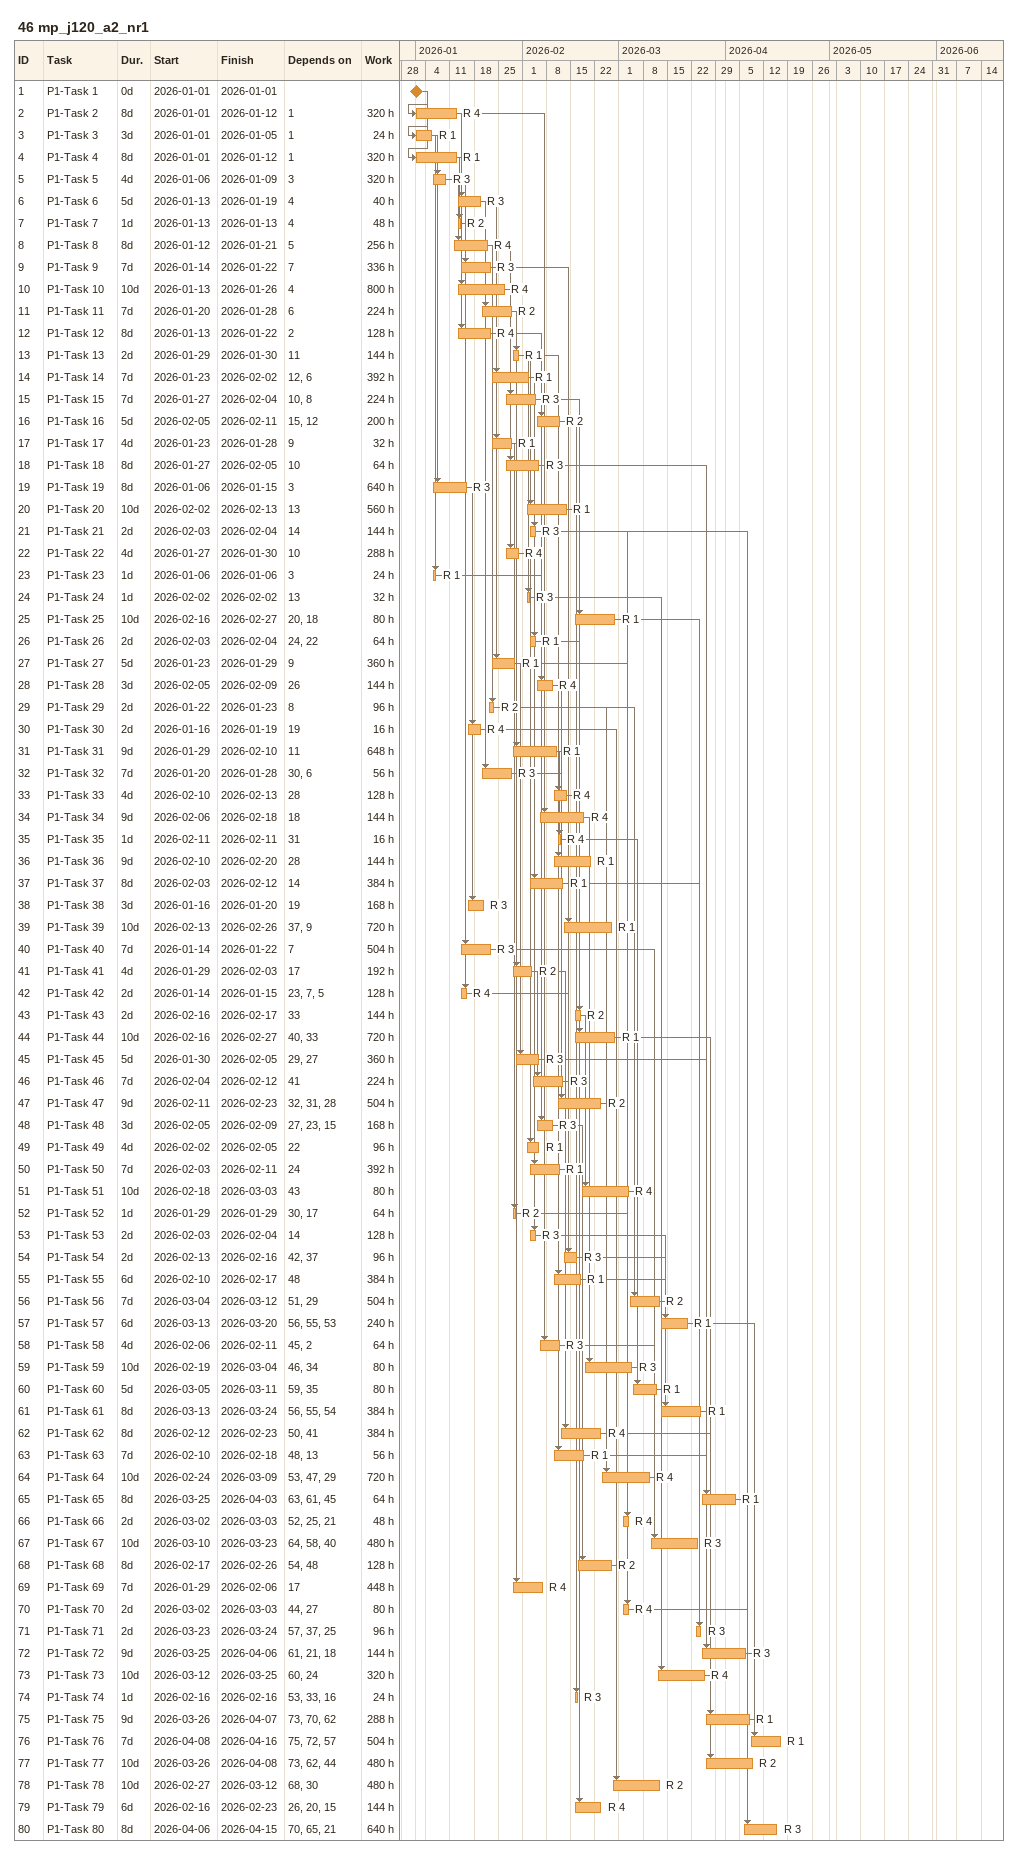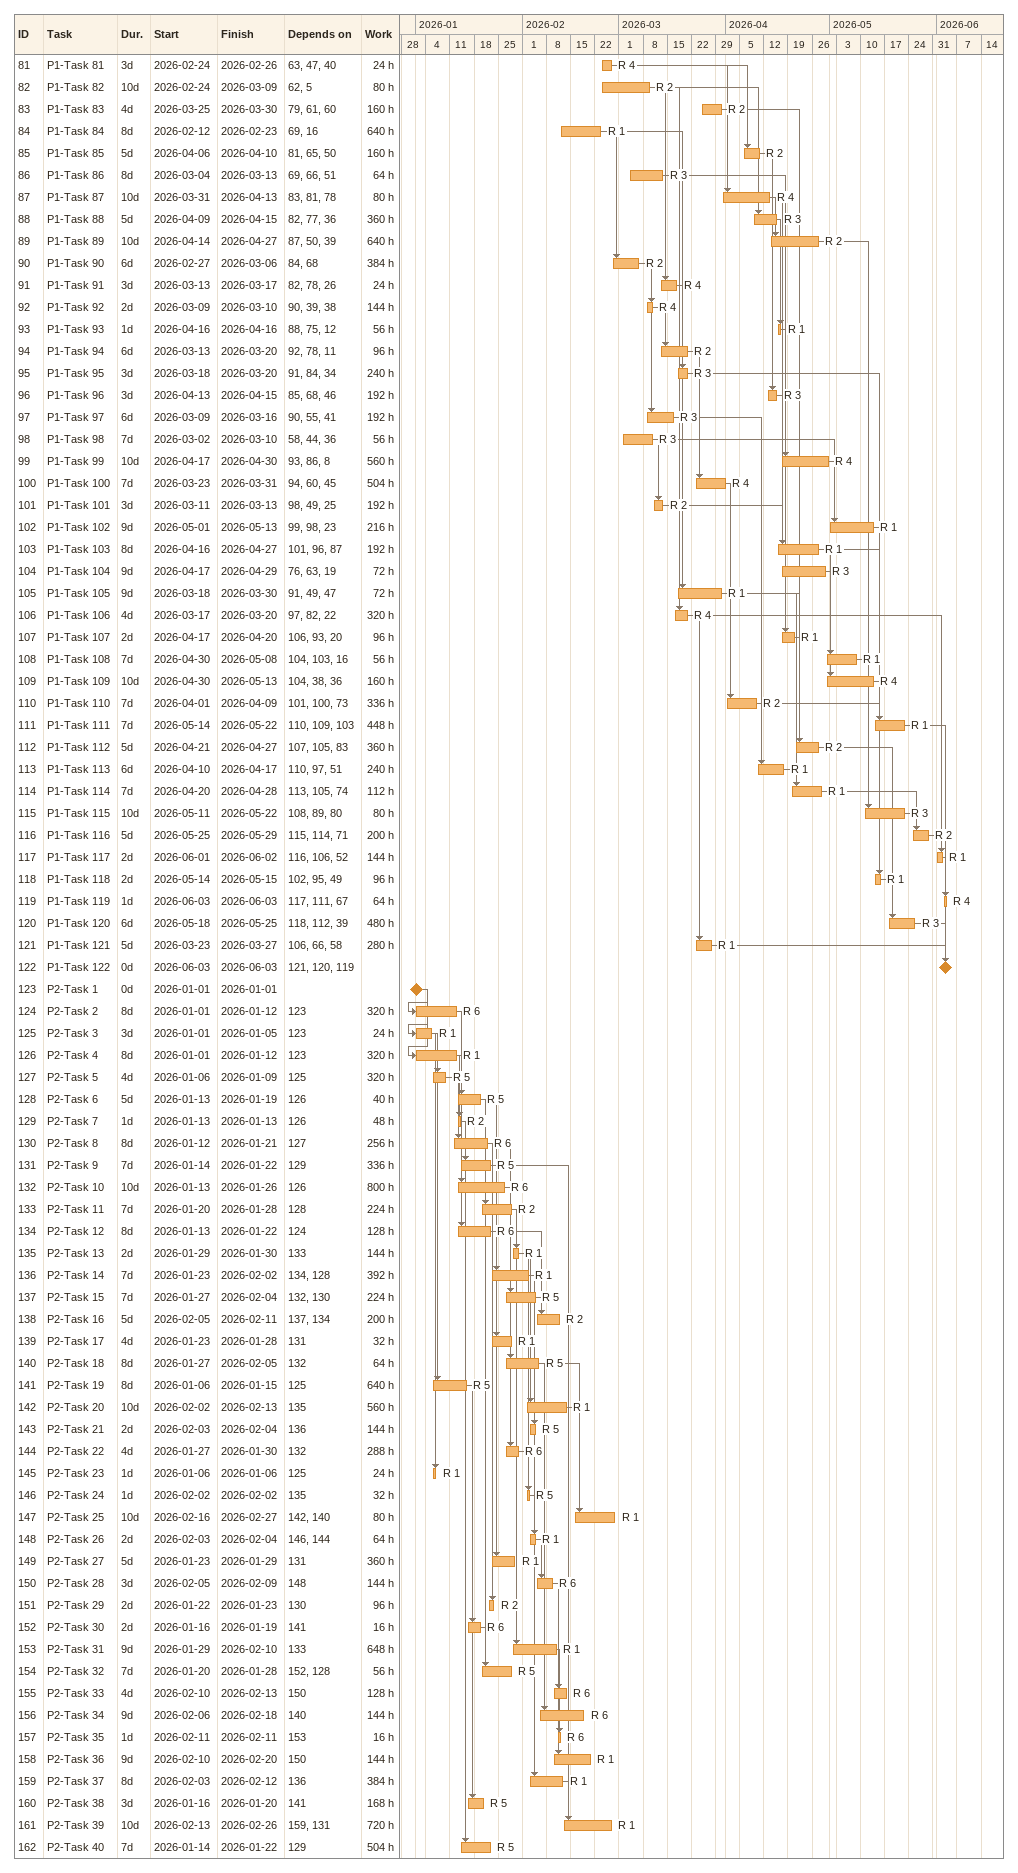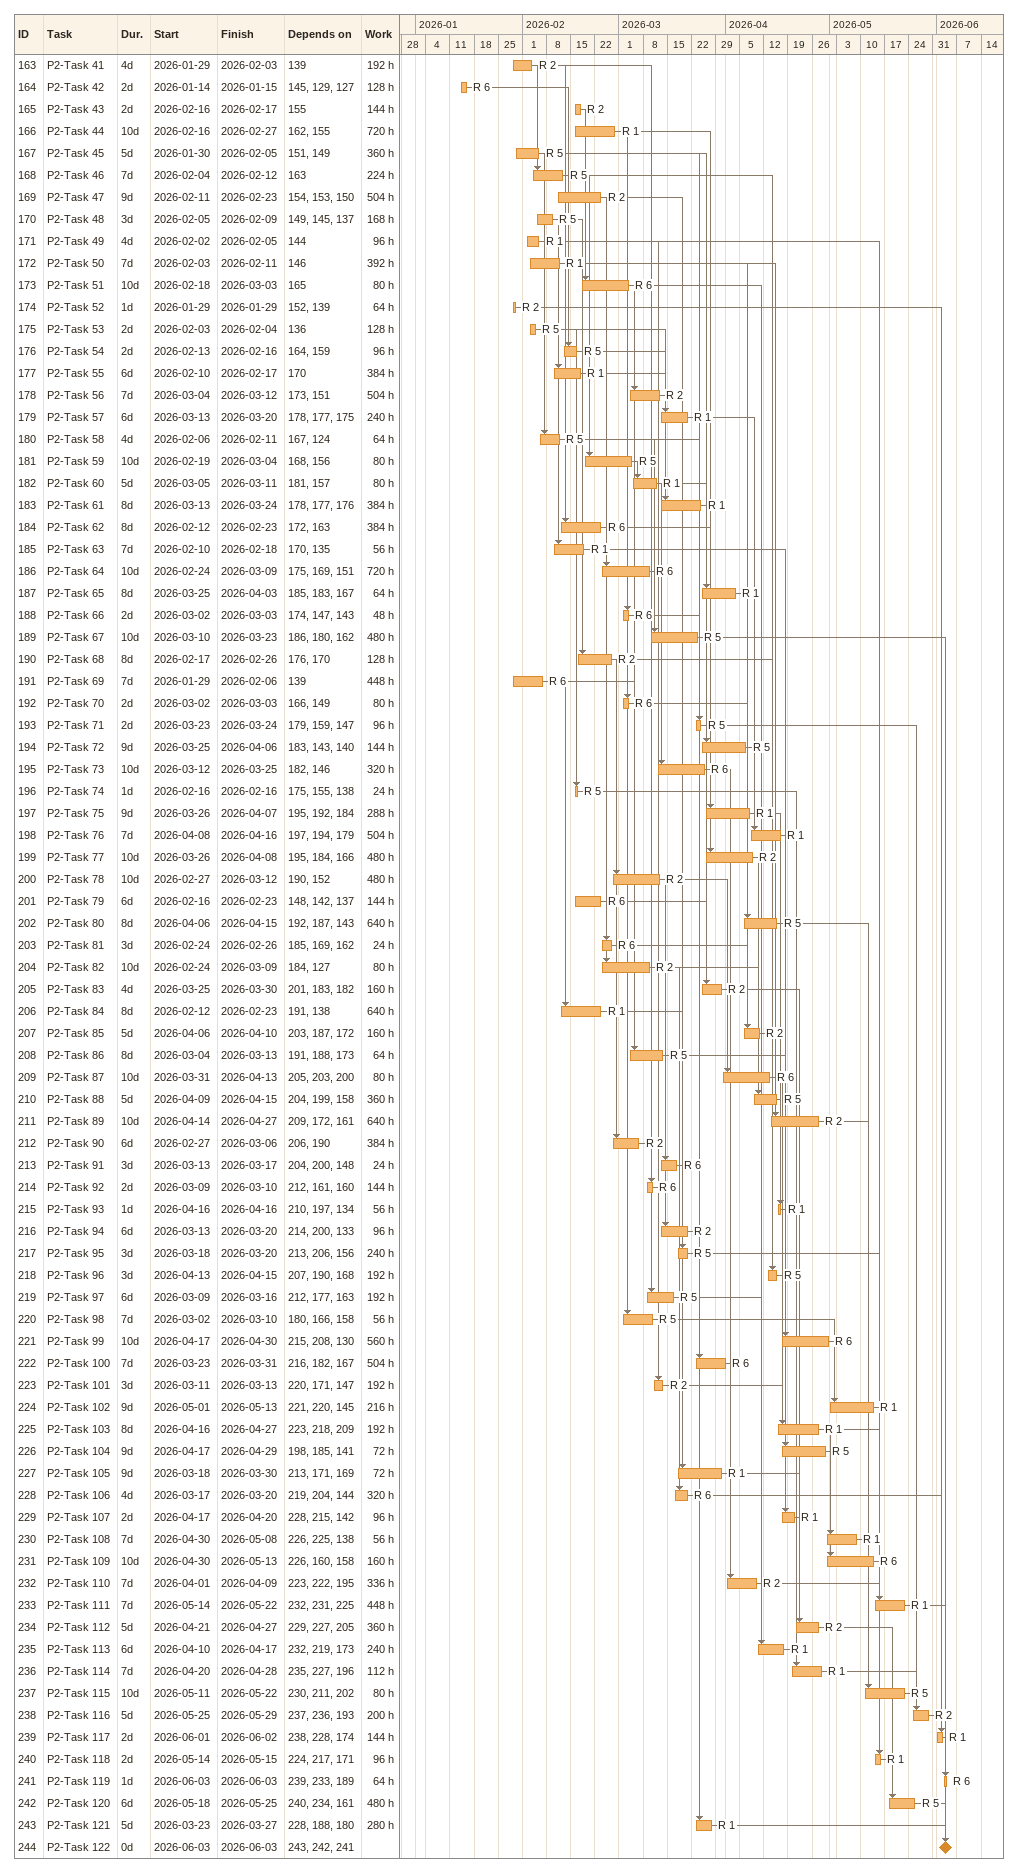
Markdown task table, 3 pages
46 mp_j120_a2_nr1

| ID | Task | Duration | Start | Finish | Predecessors | Resources | Work (h) |
|---|---|---|---|---|---|---|---|
| 1 | P1-Task 1 | 0d | 2026-01-01 | 2026-01-01 |  |  |  |
| 2 | P1-Task 2 | 8d | 2026-01-01 | 2026-01-12 | 1 | R 4 | 320 |
| 3 | P1-Task 3 | 3d | 2026-01-01 | 2026-01-05 | 1 | R 1 | 24 |
| 4 | P1-Task 4 | 8d | 2026-01-01 | 2026-01-12 | 1 | R 1 | 320 |
| 5 | P1-Task 5 | 4d | 2026-01-06 | 2026-01-09 | 3 | R 3 | 320 |
| 6 | P1-Task 6 | 5d | 2026-01-13 | 2026-01-19 | 4 | R 3 | 40 |
| 7 | P1-Task 7 | 1d | 2026-01-13 | 2026-01-13 | 4 | R 2 | 48 |
| 8 | P1-Task 8 | 8d | 2026-01-12 | 2026-01-21 | 5 | R 4 | 256 |
| 9 | P1-Task 9 | 7d | 2026-01-14 | 2026-01-22 | 7 | R 3 | 336 |
| 10 | P1-Task 10 | 10d | 2026-01-13 | 2026-01-26 | 4 | R 4 | 800 |
| 11 | P1-Task 11 | 7d | 2026-01-20 | 2026-01-28 | 6 | R 2 | 224 |
| 12 | P1-Task 12 | 8d | 2026-01-13 | 2026-01-22 | 2 | R 4 | 128 |
| 13 | P1-Task 13 | 2d | 2026-01-29 | 2026-01-30 | 11 | R 1 | 144 |
| 14 | P1-Task 14 | 7d | 2026-01-23 | 2026-02-02 | 12, 6 | R 1 | 392 |
| 15 | P1-Task 15 | 7d | 2026-01-27 | 2026-02-04 | 10, 8 | R 3 | 224 |
| 16 | P1-Task 16 | 5d | 2026-02-05 | 2026-02-11 | 15, 12 | R 2 | 200 |
| 17 | P1-Task 17 | 4d | 2026-01-23 | 2026-01-28 | 9 | R 1 | 32 |
| 18 | P1-Task 18 | 8d | 2026-01-27 | 2026-02-05 | 10 | R 3 | 64 |
| 19 | P1-Task 19 | 8d | 2026-01-06 | 2026-01-15 | 3 | R 3 | 640 |
| 20 | P1-Task 20 | 10d | 2026-02-02 | 2026-02-13 | 13 | R 1 | 560 |
| 21 | P1-Task 21 | 2d | 2026-02-03 | 2026-02-04 | 14 | R 3 | 144 |
| 22 | P1-Task 22 | 4d | 2026-01-27 | 2026-01-30 | 10 | R 4 | 288 |
| 23 | P1-Task 23 | 1d | 2026-01-06 | 2026-01-06 | 3 | R 1 | 24 |
| 24 | P1-Task 24 | 1d | 2026-02-02 | 2026-02-02 | 13 | R 3 | 32 |
| 25 | P1-Task 25 | 10d | 2026-02-16 | 2026-02-27 | 20, 18 | R 1 | 80 |
| 26 | P1-Task 26 | 2d | 2026-02-03 | 2026-02-04 | 24, 22 | R 1 | 64 |
| 27 | P1-Task 27 | 5d | 2026-01-23 | 2026-01-29 | 9 | R 1 | 360 |
| 28 | P1-Task 28 | 3d | 2026-02-05 | 2026-02-09 | 26 | R 4 | 144 |
| 29 | P1-Task 29 | 2d | 2026-01-22 | 2026-01-23 | 8 | R 2 | 96 |
| 30 | P1-Task 30 | 2d | 2026-01-16 | 2026-01-19 | 19 | R 4 | 16 |
| 31 | P1-Task 31 | 9d | 2026-01-29 | 2026-02-10 | 11 | R 1 | 648 |
| 32 | P1-Task 32 | 7d | 2026-01-20 | 2026-01-28 | 30, 6 | R 3 | 56 |
| 33 | P1-Task 33 | 4d | 2026-02-10 | 2026-02-13 | 28 | R 4 | 128 |
| 34 | P1-Task 34 | 9d | 2026-02-06 | 2026-02-18 | 18 | R 4 | 144 |
| 35 | P1-Task 35 | 1d | 2026-02-11 | 2026-02-11 | 31 | R 4 | 16 |
| 36 | P1-Task 36 | 9d | 2026-02-10 | 2026-02-20 | 28 | R 1 | 144 |
| 37 | P1-Task 37 | 8d | 2026-02-03 | 2026-02-12 | 14 | R 1 | 384 |
| 38 | P1-Task 38 | 3d | 2026-01-16 | 2026-01-20 | 19 | R 3 | 168 |
| 39 | P1-Task 39 | 10d | 2026-02-13 | 2026-02-26 | 37, 9 | R 1 | 720 |
| 40 | P1-Task 40 | 7d | 2026-01-14 | 2026-01-22 | 7 | R 3 | 504 |
| 41 | P1-Task 41 | 4d | 2026-01-29 | 2026-02-03 | 17 | R 2 | 192 |
| 42 | P1-Task 42 | 2d | 2026-01-14 | 2026-01-15 | 23, 7, 5 | R 4 | 128 |
| 43 | P1-Task 43 | 2d | 2026-02-16 | 2026-02-17 | 33 | R 2 | 144 |
| 44 | P1-Task 44 | 10d | 2026-02-16 | 2026-02-27 | 40, 33 | R 1 | 720 |
| 45 | P1-Task 45 | 5d | 2026-01-30 | 2026-02-05 | 29, 27 | R 3 | 360 |
| 46 | P1-Task 46 | 7d | 2026-02-04 | 2026-02-12 | 41 | R 3 | 224 |
| 47 | P1-Task 47 | 9d | 2026-02-11 | 2026-02-23 | 32, 31, 28 | R 2 | 504 |
| 48 | P1-Task 48 | 3d | 2026-02-05 | 2026-02-09 | 27, 23, 15 | R 3 | 168 |
| 49 | P1-Task 49 | 4d | 2026-02-02 | 2026-02-05 | 22 | R 1 | 96 |
| 50 | P1-Task 50 | 7d | 2026-02-03 | 2026-02-11 | 24 | R 1 | 392 |
| 51 | P1-Task 51 | 10d | 2026-02-18 | 2026-03-03 | 43 | R 4 | 80 |
| 52 | P1-Task 52 | 1d | 2026-01-29 | 2026-01-29 | 30, 17 | R 2 | 64 |
| 53 | P1-Task 53 | 2d | 2026-02-03 | 2026-02-04 | 14 | R 3 | 128 |
| 54 | P1-Task 54 | 2d | 2026-02-13 | 2026-02-16 | 42, 37 | R 3 | 96 |
| 55 | P1-Task 55 | 6d | 2026-02-10 | 2026-02-17 | 48 | R 1 | 384 |
| 56 | P1-Task 56 | 7d | 2026-03-04 | 2026-03-12 | 51, 29 | R 2 | 504 |
| 57 | P1-Task 57 | 6d | 2026-03-13 | 2026-03-20 | 56, 55, 53 | R 1 | 240 |
| 58 | P1-Task 58 | 4d | 2026-02-06 | 2026-02-11 | 45, 2 | R 3 | 64 |
| 59 | P1-Task 59 | 10d | 2026-02-19 | 2026-03-04 | 46, 34 | R 3 | 80 |
| 60 | P1-Task 60 | 5d | 2026-03-05 | 2026-03-11 | 59, 35 | R 1 | 80 |
| 61 | P1-Task 61 | 8d | 2026-03-13 | 2026-03-24 | 56, 55, 54 | R 1 | 384 |
| 62 | P1-Task 62 | 8d | 2026-02-12 | 2026-02-23 | 50, 41 | R 4 | 384 |
| 63 | P1-Task 63 | 7d | 2026-02-10 | 2026-02-18 | 48, 13 | R 1 | 56 |
| 64 | P1-Task 64 | 10d | 2026-02-24 | 2026-03-09 | 53, 47, 29 | R 4 | 720 |
| 65 | P1-Task 65 | 8d | 2026-03-25 | 2026-04-03 | 63, 61, 45 | R 1 | 64 |
| 66 | P1-Task 66 | 2d | 2026-03-02 | 2026-03-03 | 52, 25, 21 | R 4 | 48 |
| 67 | P1-Task 67 | 10d | 2026-03-10 | 2026-03-23 | 64, 58, 40 | R 3 | 480 |
| 68 | P1-Task 68 | 8d | 2026-02-17 | 2026-02-26 | 54, 48 | R 2 | 128 |
| 69 | P1-Task 69 | 7d | 2026-01-29 | 2026-02-06 | 17 | R 4 | 448 |
| 70 | P1-Task 70 | 2d | 2026-03-02 | 2026-03-03 | 44, 27 | R 4 | 80 |
| 71 | P1-Task 71 | 2d | 2026-03-23 | 2026-03-24 | 57, 37, 25 | R 3 | 96 |
| 72 | P1-Task 72 | 9d | 2026-03-25 | 2026-04-06 | 61, 21, 18 | R 3 | 144 |
| 73 | P1-Task 73 | 10d | 2026-03-12 | 2026-03-25 | 60, 24 | R 4 | 320 |
| 74 | P1-Task 74 | 1d | 2026-02-16 | 2026-02-16 | 53, 33, 16 | R 3 | 24 |
| 75 | P1-Task 75 | 9d | 2026-03-26 | 2026-04-07 | 73, 70, 62 | R 1 | 288 |
| 76 | P1-Task 76 | 7d | 2026-04-08 | 2026-04-16 | 75, 72, 57 | R 1 | 504 |
| 77 | P1-Task 77 | 10d | 2026-03-26 | 2026-04-08 | 73, 62, 44 | R 2 | 480 |
| 78 | P1-Task 78 | 10d | 2026-02-27 | 2026-03-12 | 68, 30 | R 2 | 480 |
| 79 | P1-Task 79 | 6d | 2026-02-16 | 2026-02-23 | 26, 20, 15 | R 4 | 144 |
| 80 | P1-Task 80 | 8d | 2026-04-06 | 2026-04-15 | 70, 65, 21 | R 3 | 640 |
| 81 | P1-Task 81 | 3d | 2026-02-24 | 2026-02-26 | 63, 47, 40 | R 4 | 24 |
| 82 | P1-Task 82 | 10d | 2026-02-24 | 2026-03-09 | 62, 5 | R 2 | 80 |
| 83 | P1-Task 83 | 4d | 2026-03-25 | 2026-03-30 | 79, 61, 60 | R 2 | 160 |
| 84 | P1-Task 84 | 8d | 2026-02-12 | 2026-02-23 | 69, 16 | R 1 | 640 |
| 85 | P1-Task 85 | 5d | 2026-04-06 | 2026-04-10 | 81, 65, 50 | R 2 | 160 |
| 86 | P1-Task 86 | 8d | 2026-03-04 | 2026-03-13 | 69, 66, 51 | R 3 | 64 |
| 87 | P1-Task 87 | 10d | 2026-03-31 | 2026-04-13 | 83, 81, 78 | R 4 | 80 |
| 88 | P1-Task 88 | 5d | 2026-04-09 | 2026-04-15 | 82, 77, 36 | R 3 | 360 |
| 89 | P1-Task 89 | 10d | 2026-04-14 | 2026-04-27 | 87, 50, 39 | R 2 | 640 |
| 90 | P1-Task 90 | 6d | 2026-02-27 | 2026-03-06 | 84, 68 | R 2 | 384 |
| 91 | P1-Task 91 | 3d | 2026-03-13 | 2026-03-17 | 82, 78, 26 | R 4 | 24 |
| 92 | P1-Task 92 | 2d | 2026-03-09 | 2026-03-10 | 90, 39, 38 | R 4 | 144 |
| 93 | P1-Task 93 | 1d | 2026-04-16 | 2026-04-16 | 88, 75, 12 | R 1 | 56 |
| 94 | P1-Task 94 | 6d | 2026-03-13 | 2026-03-20 | 92, 78, 11 | R 2 | 96 |
| 95 | P1-Task 95 | 3d | 2026-03-18 | 2026-03-20 | 91, 84, 34 | R 3 | 240 |
| 96 | P1-Task 96 | 3d | 2026-04-13 | 2026-04-15 | 85, 68, 46 | R 3 | 192 |
| 97 | P1-Task 97 | 6d | 2026-03-09 | 2026-03-16 | 90, 55, 41 | R 3 | 192 |
| 98 | P1-Task 98 | 7d | 2026-03-02 | 2026-03-10 | 58, 44, 36 | R 3 | 56 |
| 99 | P1-Task 99 | 10d | 2026-04-17 | 2026-04-30 | 93, 86, 8 | R 4 | 560 |
| 100 | P1-Task 100 | 7d | 2026-03-23 | 2026-03-31 | 94, 60, 45 | R 4 | 504 |
| 101 | P1-Task 101 | 3d | 2026-03-11 | 2026-03-13 | 98, 49, 25 | R 2 | 192 |
| 102 | P1-Task 102 | 9d | 2026-05-01 | 2026-05-13 | 99, 98, 23 | R 1 | 216 |
| 103 | P1-Task 103 | 8d | 2026-04-16 | 2026-04-27 | 101, 96, 87 | R 1 | 192 |
| 104 | P1-Task 104 | 9d | 2026-04-17 | 2026-04-29 | 76, 63, 19 | R 3 | 72 |
| 105 | P1-Task 105 | 9d | 2026-03-18 | 2026-03-30 | 91, 49, 47 | R 1 | 72 |
| 106 | P1-Task 106 | 4d | 2026-03-17 | 2026-03-20 | 97, 82, 22 | R 4 | 320 |
| 107 | P1-Task 107 | 2d | 2026-04-17 | 2026-04-20 | 106, 93, 20 | R 1 | 96 |
| 108 | P1-Task 108 | 7d | 2026-04-30 | 2026-05-08 | 104, 103, 16 | R 1 | 56 |
| 109 | P1-Task 109 | 10d | 2026-04-30 | 2026-05-13 | 104, 38, 36 | R 4 | 160 |
| 110 | P1-Task 110 | 7d | 2026-04-01 | 2026-04-09 | 101, 100, 73 | R 2 | 336 |
| 111 | P1-Task 111 | 7d | 2026-05-14 | 2026-05-22 | 110, 109, 103 | R 1 | 448 |
| 112 | P1-Task 112 | 5d | 2026-04-21 | 2026-04-27 | 107, 105, 83 | R 2 | 360 |
| 113 | P1-Task 113 | 6d | 2026-04-10 | 2026-04-17 | 110, 97, 51 | R 1 | 240 |
| 114 | P1-Task 114 | 7d | 2026-04-20 | 2026-04-28 | 113, 105, 74 | R 1 | 112 |
| 115 | P1-Task 115 | 10d | 2026-05-11 | 2026-05-22 | 108, 89, 80 | R 3 | 80 |
| 116 | P1-Task 116 | 5d | 2026-05-25 | 2026-05-29 | 115, 114, 71 | R 2 | 200 |
| 117 | P1-Task 117 | 2d | 2026-06-01 | 2026-06-02 | 116, 106, 52 | R 1 | 144 |
| 118 | P1-Task 118 | 2d | 2026-05-14 | 2026-05-15 | 102, 95, 49 | R 1 | 96 |
| 119 | P1-Task 119 | 1d | 2026-06-03 | 2026-06-03 | 117, 111, 67 | R 4 | 64 |
| 120 | P1-Task 120 | 6d | 2026-05-18 | 2026-05-25 | 118, 112, 39 | R 3 | 480 |
| 121 | P1-Task 121 | 5d | 2026-03-23 | 2026-03-27 | 106, 66, 58 | R 1 | 280 |
| 122 | P1-Task 122 | 0d | 2026-06-03 | 2026-06-03 | 121, 120, 119 |  |  |
| 123 | P2-Task 1 | 0d | 2026-01-01 | 2026-01-01 |  |  |  |
| 124 | P2-Task 2 | 8d | 2026-01-01 | 2026-01-12 | 123 | R 6 | 320 |
| 125 | P2-Task 3 | 3d | 2026-01-01 | 2026-01-05 | 123 | R 1 | 24 |
| 126 | P2-Task 4 | 8d | 2026-01-01 | 2026-01-12 | 123 | R 1 | 320 |
| 127 | P2-Task 5 | 4d | 2026-01-06 | 2026-01-09 | 125 | R 5 | 320 |
| 128 | P2-Task 6 | 5d | 2026-01-13 | 2026-01-19 | 126 | R 5 | 40 |
| 129 | P2-Task 7 | 1d | 2026-01-13 | 2026-01-13 | 126 | R 2 | 48 |
| 130 | P2-Task 8 | 8d | 2026-01-12 | 2026-01-21 | 127 | R 6 | 256 |
| 131 | P2-Task 9 | 7d | 2026-01-14 | 2026-01-22 | 129 | R 5 | 336 |
| 132 | P2-Task 10 | 10d | 2026-01-13 | 2026-01-26 | 126 | R 6 | 800 |
| 133 | P2-Task 11 | 7d | 2026-01-20 | 2026-01-28 | 128 | R 2 | 224 |
| 134 | P2-Task 12 | 8d | 2026-01-13 | 2026-01-22 | 124 | R 6 | 128 |
| 135 | P2-Task 13 | 2d | 2026-01-29 | 2026-01-30 | 133 | R 1 | 144 |
| 136 | P2-Task 14 | 7d | 2026-01-23 | 2026-02-02 | 134, 128 | R 1 | 392 |
| 137 | P2-Task 15 | 7d | 2026-01-27 | 2026-02-04 | 132, 130 | R 5 | 224 |
| 138 | P2-Task 16 | 5d | 2026-02-05 | 2026-02-11 | 137, 134 | R 2 | 200 |
| 139 | P2-Task 17 | 4d | 2026-01-23 | 2026-01-28 | 131 | R 1 | 32 |
| 140 | P2-Task 18 | 8d | 2026-01-27 | 2026-02-05 | 132 | R 5 | 64 |
| 141 | P2-Task 19 | 8d | 2026-01-06 | 2026-01-15 | 125 | R 5 | 640 |
| 142 | P2-Task 20 | 10d | 2026-02-02 | 2026-02-13 | 135 | R 1 | 560 |
| 143 | P2-Task 21 | 2d | 2026-02-03 | 2026-02-04 | 136 | R 5 | 144 |
| 144 | P2-Task 22 | 4d | 2026-01-27 | 2026-01-30 | 132 | R 6 | 288 |
| 145 | P2-Task 23 | 1d | 2026-01-06 | 2026-01-06 | 125 | R 1 | 24 |
| 146 | P2-Task 24 | 1d | 2026-02-02 | 2026-02-02 | 135 | R 5 | 32 |
| 147 | P2-Task 25 | 10d | 2026-02-16 | 2026-02-27 | 142, 140 | R 1 | 80 |
| 148 | P2-Task 26 | 2d | 2026-02-03 | 2026-02-04 | 146, 144 | R 1 | 64 |
| 149 | P2-Task 27 | 5d | 2026-01-23 | 2026-01-29 | 131 | R 1 | 360 |
| 150 | P2-Task 28 | 3d | 2026-02-05 | 2026-02-09 | 148 | R 6 | 144 |
| 151 | P2-Task 29 | 2d | 2026-01-22 | 2026-01-23 | 130 | R 2 | 96 |
| 152 | P2-Task 30 | 2d | 2026-01-16 | 2026-01-19 | 141 | R 6 | 16 |
| 153 | P2-Task 31 | 9d | 2026-01-29 | 2026-02-10 | 133 | R 1 | 648 |
| 154 | P2-Task 32 | 7d | 2026-01-20 | 2026-01-28 | 152, 128 | R 5 | 56 |
| 155 | P2-Task 33 | 4d | 2026-02-10 | 2026-02-13 | 150 | R 6 | 128 |
| 156 | P2-Task 34 | 9d | 2026-02-06 | 2026-02-18 | 140 | R 6 | 144 |
| 157 | P2-Task 35 | 1d | 2026-02-11 | 2026-02-11 | 153 | R 6 | 16 |
| 158 | P2-Task 36 | 9d | 2026-02-10 | 2026-02-20 | 150 | R 1 | 144 |
| 159 | P2-Task 37 | 8d | 2026-02-03 | 2026-02-12 | 136 | R 1 | 384 |
| 160 | P2-Task 38 | 3d | 2026-01-16 | 2026-01-20 | 141 | R 5 | 168 |
| 161 | P2-Task 39 | 10d | 2026-02-13 | 2026-02-26 | 159, 131 | R 1 | 720 |
| 162 | P2-Task 40 | 7d | 2026-01-14 | 2026-01-22 | 129 | R 5 | 504 |
| 163 | P2-Task 41 | 4d | 2026-01-29 | 2026-02-03 | 139 | R 2 | 192 |
| 164 | P2-Task 42 | 2d | 2026-01-14 | 2026-01-15 | 145, 129, 127 | R 6 | 128 |
| 165 | P2-Task 43 | 2d | 2026-02-16 | 2026-02-17 | 155 | R 2 | 144 |
| 166 | P2-Task 44 | 10d | 2026-02-16 | 2026-02-27 | 162, 155 | R 1 | 720 |
| 167 | P2-Task 45 | 5d | 2026-01-30 | 2026-02-05 | 151, 149 | R 5 | 360 |
| 168 | P2-Task 46 | 7d | 2026-02-04 | 2026-02-12 | 163 | R 5 | 224 |
| 169 | P2-Task 47 | 9d | 2026-02-11 | 2026-02-23 | 154, 153, 150 | R 2 | 504 |
| 170 | P2-Task 48 | 3d | 2026-02-05 | 2026-02-09 | 149, 145, 137 | R 5 | 168 |
| 171 | P2-Task 49 | 4d | 2026-02-02 | 2026-02-05 | 144 | R 1 | 96 |
| 172 | P2-Task 50 | 7d | 2026-02-03 | 2026-02-11 | 146 | R 1 | 392 |
| 173 | P2-Task 51 | 10d | 2026-02-18 | 2026-03-03 | 165 | R 6 | 80 |
| 174 | P2-Task 52 | 1d | 2026-01-29 | 2026-01-29 | 152, 139 | R 2 | 64 |
| 175 | P2-Task 53 | 2d | 2026-02-03 | 2026-02-04 | 136 | R 5 | 128 |
| 176 | P2-Task 54 | 2d | 2026-02-13 | 2026-02-16 | 164, 159 | R 5 | 96 |
| 177 | P2-Task 55 | 6d | 2026-02-10 | 2026-02-17 | 170 | R 1 | 384 |
| 178 | P2-Task 56 | 7d | 2026-03-04 | 2026-03-12 | 173, 151 | R 2 | 504 |
| 179 | P2-Task 57 | 6d | 2026-03-13 | 2026-03-20 | 178, 177, 175 | R 1 | 240 |
| 180 | P2-Task 58 | 4d | 2026-02-06 | 2026-02-11 | 167, 124 | R 5 | 64 |
| 181 | P2-Task 59 | 10d | 2026-02-19 | 2026-03-04 | 168, 156 | R 5 | 80 |
| 182 | P2-Task 60 | 5d | 2026-03-05 | 2026-03-11 | 181, 157 | R 1 | 80 |
| 183 | P2-Task 61 | 8d | 2026-03-13 | 2026-03-24 | 178, 177, 176 | R 1 | 384 |
| 184 | P2-Task 62 | 8d | 2026-02-12 | 2026-02-23 | 172, 163 | R 6 | 384 |
| 185 | P2-Task 63 | 7d | 2026-02-10 | 2026-02-18 | 170, 135 | R 1 | 56 |
| 186 | P2-Task 64 | 10d | 2026-02-24 | 2026-03-09 | 175, 169, 151 | R 6 | 720 |
| 187 | P2-Task 65 | 8d | 2026-03-25 | 2026-04-03 | 185, 183, 167 | R 1 | 64 |
| 188 | P2-Task 66 | 2d | 2026-03-02 | 2026-03-03 | 174, 147, 143 | R 6 | 48 |
| 189 | P2-Task 67 | 10d | 2026-03-10 | 2026-03-23 | 186, 180, 162 | R 5 | 480 |
| 190 | P2-Task 68 | 8d | 2026-02-17 | 2026-02-26 | 176, 170 | R 2 | 128 |
| 191 | P2-Task 69 | 7d | 2026-01-29 | 2026-02-06 | 139 | R 6 | 448 |
| 192 | P2-Task 70 | 2d | 2026-03-02 | 2026-03-03 | 166, 149 | R 6 | 80 |
| 193 | P2-Task 71 | 2d | 2026-03-23 | 2026-03-24 | 179, 159, 147 | R 5 | 96 |
| 194 | P2-Task 72 | 9d | 2026-03-25 | 2026-04-06 | 183, 143, 140 | R 5 | 144 |
| 195 | P2-Task 73 | 10d | 2026-03-12 | 2026-03-25 | 182, 146 | R 6 | 320 |
| 196 | P2-Task 74 | 1d | 2026-02-16 | 2026-02-16 | 175, 155, 138 | R 5 | 24 |
| 197 | P2-Task 75 | 9d | 2026-03-26 | 2026-04-07 | 195, 192, 184 | R 1 | 288 |
| 198 | P2-Task 76 | 7d | 2026-04-08 | 2026-04-16 | 197, 194, 179 | R 1 | 504 |
| 199 | P2-Task 77 | 10d | 2026-03-26 | 2026-04-08 | 195, 184, 166 | R 2 | 480 |
| 200 | P2-Task 78 | 10d | 2026-02-27 | 2026-03-12 | 190, 152 | R 2 | 480 |
| 201 | P2-Task 79 | 6d | 2026-02-16 | 2026-02-23 | 148, 142, 137 | R 6 | 144 |
| 202 | P2-Task 80 | 8d | 2026-04-06 | 2026-04-15 | 192, 187, 143 | R 5 | 640 |
| 203 | P2-Task 81 | 3d | 2026-02-24 | 2026-02-26 | 185, 169, 162 | R 6 | 24 |
| 204 | P2-Task 82 | 10d | 2026-02-24 | 2026-03-09 | 184, 127 | R 2 | 80 |
| 205 | P2-Task 83 | 4d | 2026-03-25 | 2026-03-30 | 201, 183, 182 | R 2 | 160 |
| 206 | P2-Task 84 | 8d | 2026-02-12 | 2026-02-23 | 191, 138 | R 1 | 640 |
| 207 | P2-Task 85 | 5d | 2026-04-06 | 2026-04-10 | 203, 187, 172 | R 2 | 160 |
| 208 | P2-Task 86 | 8d | 2026-03-04 | 2026-03-13 | 191, 188, 173 | R 5 | 64 |
| 209 | P2-Task 87 | 10d | 2026-03-31 | 2026-04-13 | 205, 203, 200 | R 6 | 80 |
| 210 | P2-Task 88 | 5d | 2026-04-09 | 2026-04-15 | 204, 199, 158 | R 5 | 360 |
| 211 | P2-Task 89 | 10d | 2026-04-14 | 2026-04-27 | 209, 172, 161 | R 2 | 640 |
| 212 | P2-Task 90 | 6d | 2026-02-27 | 2026-03-06 | 206, 190 | R 2 | 384 |
| 213 | P2-Task 91 | 3d | 2026-03-13 | 2026-03-17 | 204, 200, 148 | R 6 | 24 |
| 214 | P2-Task 92 | 2d | 2026-03-09 | 2026-03-10 | 212, 161, 160 | R 6 | 144 |
| 215 | P2-Task 93 | 1d | 2026-04-16 | 2026-04-16 | 210, 197, 134 | R 1 | 56 |
| 216 | P2-Task 94 | 6d | 2026-03-13 | 2026-03-20 | 214, 200, 133 | R 2 | 96 |
| 217 | P2-Task 95 | 3d | 2026-03-18 | 2026-03-20 | 213, 206, 156 | R 5 | 240 |
| 218 | P2-Task 96 | 3d | 2026-04-13 | 2026-04-15 | 207, 190, 168 | R 5 | 192 |
| 219 | P2-Task 97 | 6d | 2026-03-09 | 2026-03-16 | 212, 177, 163 | R 5 | 192 |
| 220 | P2-Task 98 | 7d | 2026-03-02 | 2026-03-10 | 180, 166, 158 | R 5 | 56 |
| 221 | P2-Task 99 | 10d | 2026-04-17 | 2026-04-30 | 215, 208, 130 | R 6 | 560 |
| 222 | P2-Task 100 | 7d | 2026-03-23 | 2026-03-31 | 216, 182, 167 | R 6 | 504 |
| 223 | P2-Task 101 | 3d | 2026-03-11 | 2026-03-13 | 220, 171, 147 | R 2 | 192 |
| 224 | P2-Task 102 | 9d | 2026-05-01 | 2026-05-13 | 221, 220, 145 | R 1 | 216 |
| 225 | P2-Task 103 | 8d | 2026-04-16 | 2026-04-27 | 223, 218, 209 | R 1 | 192 |
| 226 | P2-Task 104 | 9d | 2026-04-17 | 2026-04-29 | 198, 185, 141 | R 5 | 72 |
| 227 | P2-Task 105 | 9d | 2026-03-18 | 2026-03-30 | 213, 171, 169 | R 1 | 72 |
| 228 | P2-Task 106 | 4d | 2026-03-17 | 2026-03-20 | 219, 204, 144 | R 6 | 320 |
| 229 | P2-Task 107 | 2d | 2026-04-17 | 2026-04-20 | 228, 215, 142 | R 1 | 96 |
| 230 | P2-Task 108 | 7d | 2026-04-30 | 2026-05-08 | 226, 225, 138 | R 1 | 56 |
| 231 | P2-Task 109 | 10d | 2026-04-30 | 2026-05-13 | 226, 160, 158 | R 6 | 160 |
| 232 | P2-Task 110 | 7d | 2026-04-01 | 2026-04-09 | 223, 222, 195 | R 2 | 336 |
| 233 | P2-Task 111 | 7d | 2026-05-14 | 2026-05-22 | 232, 231, 225 | R 1 | 448 |
| 234 | P2-Task 112 | 5d | 2026-04-21 | 2026-04-27 | 229, 227, 205 | R 2 | 360 |
| 235 | P2-Task 113 | 6d | 2026-04-10 | 2026-04-17 | 232, 219, 173 | R 1 | 240 |
| 236 | P2-Task 114 | 7d | 2026-04-20 | 2026-04-28 | 235, 227, 196 | R 1 | 112 |
| 237 | P2-Task 115 | 10d | 2026-05-11 | 2026-05-22 | 230, 211, 202 | R 5 | 80 |
| 238 | P2-Task 116 | 5d | 2026-05-25 | 2026-05-29 | 237, 236, 193 | R 2 | 200 |
| 239 | P2-Task 117 | 2d | 2026-06-01 | 2026-06-02 | 238, 228, 174 | R 1 | 144 |
| 240 | P2-Task 118 | 2d | 2026-05-14 | 2026-05-15 | 224, 217, 171 | R 1 | 96 |
| 241 | P2-Task 119 | 1d | 2026-06-03 | 2026-06-03 | 239, 233, 189 | R 6 | 64 |
| 242 | P2-Task 120 | 6d | 2026-05-18 | 2026-05-25 | 240, 234, 161 | R 5 | 480 |
| 243 | P2-Task 121 | 5d | 2026-03-23 | 2026-03-27 | 228, 188, 180 | R 1 | 280 |
| 244 | P2-Task 122 | 0d | 2026-06-03 | 2026-06-03 | 243, 242, 241 |  |  |
